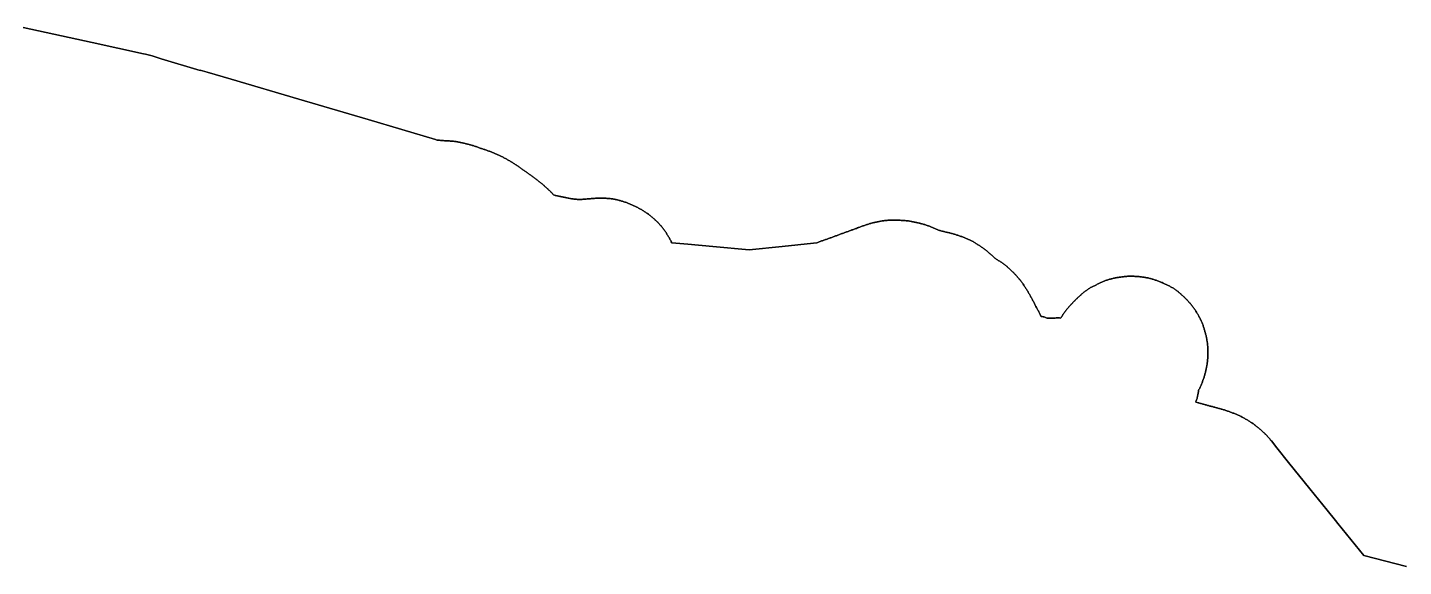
# Model space of a CAD drawing. Header units: inches. Extents: x 141448 to 685535, y 3466439 to 4099221.
# Drawn here: x 325542 to 357400, y 3900922 to 3913407 of the extents above; entities that cross this region are included whole.
import ezdxf

# ---------------------------------------------------------------- set-up
doc = ezdxf.new("R2010")
doc.units = ezdxf.units.IN
doc.header["$MEASUREMENT"] = 0
doc.layers.add('az_county', color=7, linetype='Continuous')

msp = doc.modelspace()

# ---------------------------------------------------------------- linework, layer by layer
at = {"layer": 'az_county'}
for points in [[(357468.8125, 3900922.5), (356483.90625, 3901177.5), (355882.84375, 3901920.5), (355826.21875, 3901986.5), (355630.125, 3902229.5), (355235.75, 3902718.5), (354740.375, 3903331.75), (354468.6875, 3903674.5), (354341.1875, 3903829.5), (354328.40625, 3903846.5), (354323.90625, 3903852.5), (354317, 3903862), (354306.6875, 3903876.75), (354292.6875, 3903891.5), (354280, 3903906), (354267.1875, 3903920.25), (354254.28125, 3903934.5), (354241.1875, 3903948.5), (354228.09375, 3903962.5), (354214.90625, 3903976.5), (354201.5, 3903990), (354187.90625, 3904003.5), (354174, 3904016.5), (354159.78125, 3904029.5), (354145.5, 3904042.5), (354131.09375, 3904055), (354116.78125, 3904068), (354102.40625, 3904080.5), (354087.90625, 3904093), (354073.40625, 3904105.5), (354058.90625, 3904118), (354044.28125, 3904130.5), (354029.59375, 3904143), (354014.90625, 3904155), (354000, 3904167.25), (353985, 3904179.25), (353969.90625, 3904191), (353954.6875, 3904202.5), (353939.28125, 3904214), (353923.9375, 3904225.5), (353908.3125, 3904236.5), (353892.625, 3904247.5), (353876.8125, 3904258.5), (353860.8125, 3904269), (353844.71875, 3904279.5), (353828.4375, 3904289.5), (353811.9375, 3904299.25), (353795.3125, 3904309), (353778.71875, 3904318.5), (353762.03125, 3904328), (353745.53125, 3904337.5), (353728.9375, 3904347.5), (353712.3125, 3904357), (353695.625, 3904366.5), (353678.9375, 3904375.5), (353661.9375, 3904384.5), (353644.71875, 3904393), (353627.4375, 3904401.5), (353610.03125, 3904409.25), (353592.53125, 3904417), (353575.03125, 3904425), (353557.53125, 3904433), (353540.03125, 3904440.75), (353522.53125, 3904448.5), (353504.8125, 3904456), (353487.125, 3904463), (353469.4375, 3904470.5), (353451.625, 3904477.5), (353433.8125, 3904484.75), (353415.9375, 3904491.75), (353398.03125, 3904498.5), (353380.125, 3904505.5), (353362.03125, 3904511.75), (353343.9375, 3904518), (353325.71875, 3904524), (353307.53125, 3904530), (353289.21875, 3904536), (353271.03125, 3904541.75), (353252.71875, 3904547.5), (353234.4375, 3904553.5), (353216.125, 3904559), (353197.71875, 3904564.5), (353179.3125, 3904569.5), (353160.8125, 3904574.75), (353142.3125, 3904579.75), (353123.71875, 3904584.5), (353105.21875, 3904589.5), (353086.71875, 3904594.5), (353068.21875, 3904599.5), (353049.71875, 3904604.5), (353031.21875, 3904609.5), (353012.71875, 3904614.5), (352994.21875, 3904619.75), (352975.8125, 3904624.75), (352957.3125, 3904630), (352938.84375, 3904635), (352920.34375, 3904640), (352901.96875, 3904645), (352883.46875, 3904650), (352864.96875, 3904655.25), (352846.46875, 3904660.25), (352827.96875, 3904665.25), (352809.46875, 3904670.25), (352790.96875, 3904675.25), (352772.46875, 3904680.25), (352753.96875, 3904685.5), (352735.46875, 3904690.5), (352716.96875, 3904695.5), (352698.46875, 3904700.5), (352679.96875, 3904705.5), (352674.75, 3904706.5), (352661.34375, 3904710.5), (352642.84375, 3904715.25), (352624.25, 3904720), (352605.75, 3904725), (352591.75, 3904728.5), (352596.0625, 3904744), (352601.46875, 3904762.5), (352608.25, 3904780.5), (352614.84375, 3904798.5), (352620.15625, 3904817), (352624.96875, 3904835.5), (352629.46875, 3904854), (352633.84375, 3904873), (352638.25, 3904891.5), (352642.25, 3904910.25), (352645.96875, 3904929), (352649.0625, 3904948), (352651.96875, 3904967), (352654.5625, 3904986), (352655.96875, 3905005), (352665.5625, 3905021.5), (352675.5625, 3905037.5), (352684.0625, 3905055), (352691.5625, 3905072.5), (352699.25, 3905090), (352706.75, 3905107.75), (352714.25, 3905125.5), (352721.5625, 3905143), (352728.75, 3905161), (352735.96875, 3905178.75), (352743.0625, 3905196.5), (352750.0625, 3905214.5), (352756.96875, 3905232.25), (352763.65625, 3905250.25), (352770.0625, 3905268.25), (352776.0625, 3905286.5), (352781.75, 3905304.75), (352787.0625, 3905323), (352792.25, 3905341.5), (352797.46875, 3905360), (352802.5625, 3905378.5), (352807.65625, 3905397), (352812.65625, 3905415.5), (352817.5625, 3905434), (352822.25, 3905452.75), (352826.75, 3905471.5), (352830.96875, 3905490), (352834.96875, 3905508.75), (352838.75, 3905527.5), (352842.25, 3905546.5), (352845.5625, 3905565.25), (352848.65625, 3905584.25), (352851.65625, 3905603), (352854.46875, 3905622), (352857.0625, 3905641), (352859.34375, 3905660), (352861.46875, 3905679.25), (352863.46875, 3905698.25), (352865.34375, 3905717.5), (352867.25, 3905736.5), (352869.0625, 3905755.5), (352870.75, 3905774.5), (352872.0625, 3905793.75), (352872.96875, 3905813), (352873.25, 3905832), (352873.46875, 3905851.5), (352873.46875, 3905870.5), (352873.25, 3905889.5), (352872.96875, 3905909), (352872.46875, 3905928), (352871.96875, 3905947), (352871.25, 3905966.25), (352870.46875, 3905985.5), (352869.25, 3906004.5), (352867.65625, 3906023.5), (352865.75, 3906042.75), (352863.5625, 3906062), (352861.25, 3906081), (352858.75, 3906100), (352856.0625, 3906119), (352853.25, 3906138), (352850.34375, 3906156.75), (352847.34375, 3906175.75), (352844.0625, 3906194.5), (352840.75, 3906213.5), (352836.96875, 3906232.25), (352832.96875, 3906251), (352828.75, 3906269.75), (352824.34375, 3906288.5), (352819.65625, 3906307), (352814.65625, 3906325.5), (352809.46875, 3906344), (352804.25, 3906362.5), (352798.84375, 3906380.75), (352793.46875, 3906399), (352788.0625, 3906417.5), (352782.5625, 3906436), (352776.96875, 3906454.25), (352771.15625, 3906472.5), (352765.25, 3906490.75), (352759.15625, 3906509), (352752.96875, 3906527), (352746.46875, 3906545), (352739.46875, 3906563), (352731.84375, 3906580.5), (352723.96875, 3906598), (352716.0625, 3906615.5), (352707.84375, 3906633), (352696.34375, 3906650), (352691.0625, 3906667.5), (352682.25, 3906684.5), (352673.34375, 3906701.5), (352664.0625, 3906718), (352654.65625, 3906734.75), (352645.0625, 3906751.5), (352635.25, 3906768), (352625.46875, 3906784.25), (352615.34375, 3906800.5), (352605.15625, 3906817), (352594.84375, 3906833), (352584.46875, 3906849), (352573.84375, 3906865), (352563.25, 3906881), (352552.46875, 3906897), (352541.46875, 3906912.75), (352530.15625, 3906928.25), (352518.78125, 3906943.5), (352507.1875, 3906959), (352495.375, 3906974), (352483.5, 3906989), (352471.28125, 3907004), (352459.09375, 3907018.5), (352446.59375, 3907033.25), (352434, 3907047.5), (352421.09375, 3907062), (352408.1875, 3907076), (352395.09375, 3907090), (352381.78125, 3907104), (352368.5, 3907117.5), (352354.78125, 3907131), (352341.09375, 3907144.5), (352327.09375, 3907157.5), (352313, 3907170.5), (352298.78125, 3907183.5), (352284.59375, 3907196.25), (352270.375, 3907209), (352256.1875, 3907222), (352242, 3907235), (352227.59375, 3907247.5), (352213.09375, 3907260), (352198.6875, 3907272.75), (352191.5, 3907278.75), (352182, 3907288.75), (352166.59375, 3907300), (352151, 3907311.25), (352135.375, 3907322.5), (352119.6875, 3907333.5), (352104, 3907344.5), (352088.09375, 3907355.25), (352072.09375, 3907366), (352056, 3907376.25), (352039.5, 3907386), (352022.59375, 3907395), (352005.59375, 3907404), (351988.5, 3907412.5), (351971.28125, 3907421.5), (351954.09375, 3907430), (351937, 3907438.5), (351919.78125, 3907447.25), (351902.59375, 3907455.5), (351885.28125, 3907464), (351868.09375, 3907472.5), (351850.6875, 3907480.5), (351833.28125, 3907488.75), (351815.875, 3907497), (351798.375, 3907504.5), (351780.6875, 3907512), (351762.78125, 3907519), (351744.78125, 3907525.5), (351726.78125, 3907532), (351708.59375, 3907538.5), (351690.5, 3907544.75), (351672.375, 3907551), (351654.1875, 3907557), (351636, 3907563), (351617.6875, 3907569), (351599.375, 3907575), (351581.09375, 3907580.75), (351562.78125, 3907586.5), (351544.375, 3907592), (351525.78125, 3907596.75), (351507.125, 3907601.25), (351488.3125, 3907605.25), (351469.53125, 3907609), (351450.625, 3907612.25), (351431.8125, 3907615.5), (351412.8125, 3907619), (351393.90625, 3907622), (351374.90625, 3907625), (351355.90625, 3907628), (351336.90625, 3907630.5), (351317.8125, 3907633), (351298.8125, 3907635), (351279.625, 3907636.5), (351260.53125, 3907638), (351241.3125, 3907639.5), (351222.21875, 3907640.75), (351203.03125, 3907642), (351183.8125, 3907643), (351164.625, 3907644), (351145.40625, 3907644.5), (351126.21875, 3907645.25), (351107.03125, 3907645.5), (351087.8125, 3907645.75), (351078.125, 3907645.5), (351068.625, 3907645.5), (351049.53125, 3907645.5), (351030.40625, 3907644.5), (351011.3125, 3907643.75), (350992.125, 3907642.5), (350973.03125, 3907641), (350953.8125, 3907639.5), (350934.71875, 3907637.5), (350915.625, 3907635.25), (350896.53125, 3907633), (350877.53125, 3907630.5), (350858.40625, 3907628), (350839.40625, 3907625.25), (350820.40625, 3907622.5), (350801.53125, 3907619.5), (350782.53125, 3907616.5), (350763.625, 3907613.25), (350744.71875, 3907609.75), (350725.8125, 3907606), (350707.03125, 3907602), (350688.21875, 3907598), (350669.53125, 3907593.75), (350650.90625, 3907589.25), (350632.3125, 3907584.5), (350613.8125, 3907579.5), (350595.3125, 3907574.5), (350576.90625, 3907569), (350558.53125, 3907563.5), (350540.125, 3907557.75), (350521.8125, 3907552), (350503.625, 3907546), (350485.40625, 3907539.5), (350467.3125, 3907533), (350449.3125, 3907526.5), (350431.40625, 3907519.75), (350413.8125, 3907512.25), (350396.625, 3907503.75), (350379.625, 3907494.75), (350362.8125, 3907485.5), (350346.03125, 3907476), (350328.90625, 3907467.25), (350311.71875, 3907458.75), (350294.40625, 3907450.5), (350277.03125, 3907442.5), (350259.625, 3907434), (350242.34375, 3907426), (350225.15625, 3907417.5), (350207.9375, 3907409), (350190.84375, 3907400.25), (350173.84375, 3907391.25), (350157.15625, 3907382), (350140.65625, 3907372), (350124.4375, 3907362), (350108.34375, 3907351.25), (350092.5625, 3907340.5), (350076.65625, 3907329.75), (350060.75, 3907319), (350044.84375, 3907308.25), (350029.15625, 3907297), (350013.9375, 3907285.5), (349999.15625, 3907273), (349984.5625, 3907260.75), (349969.9375, 3907248.5), (349955.4375, 3907235.75), (349940.9375, 3907223.25), (349926.5625, 3907210.5), (349912.15625, 3907197.75), (349897.84375, 3907185), (349883.65625, 3907172), (349869.65625, 3907159), (349855.65625, 3907145.75), (349841.84375, 3907132.5), (349828.15625, 3907119), (349814.5625, 3907105.5), (349800.84375, 3907092), (349787.34375, 3907078.5), (349773.84375, 3907064.75), (349760.34375, 3907051), (349747.0625, 3907037.25), (349733.75, 3907023.5), (349720.5625, 3907009.5), (349707.34375, 3906995.5), (349694.34375, 3906981.5), (349681.34375, 3906967.25), (349668.34375, 3906953), (349655.5625, 3906939), (349642.84375, 3906924.5), (349630.5625, 3906910), (349618.34375, 3906895), (349606.34375, 3906880), (349594.65625, 3906864.75), (349583.0625, 3906849.5), (349571.5625, 3906834), (349560.15625, 3906818.5), (349548.84375, 3906803), (349537.75, 3906787.5), (349526.75, 3906771.75), (349515.84375, 3906756), (349505.0625, 3906740), (349494.34375, 3906724), (349483.84375, 3906708), (349473.4375, 3906692), (349463.9375, 3906681.25), (349453.34375, 3906678), (349434.15625, 3906678.5), (349414.9375, 3906679), (349395.75, 3906679), (349376.5625, 3906679), (349357.34375, 3906678.5), (349338.15625, 3906678), (349319.0625, 3906677.75), (349299.84375, 3906677.5), (349280.65625, 3906677.25), (349261.4375, 3906677), (349242.25, 3906676.75), (349223.0625, 3906676.5), (349203.84375, 3906676), (349184.65625, 3906675.5), (349165.4375, 3906675), (349146.34375, 3906675), (349128.5625, 3906682), (349111.34375, 3906690.25), (349093.34375, 3906697.25), (349075.15625, 3906703.5), (349056.65625, 3906708.25), (349037.84375, 3906712), (349018.84375, 3906715), (349009.4375, 3906716.5), (349006.9375, 3906721.5), (348998.5625, 3906739), (348990.15625, 3906756), (348981.75, 3906773.5), (348973.25, 3906790.5), (348964.5625, 3906807.5), (348955.5625, 3906824.5), (348946.34375, 3906841.5), (348937.15625, 3906858.5), (348927.875, 3906875), (348918.59375, 3906892), (348909.375, 3906908.75), (348900.28125, 3906925.5), (348891.375, 3906942.5), (348882.46875, 3906959.5), (348873.6875, 3906976.75), (348864.875, 3906993.75), (348856.1875, 3907011), (348847.375, 3907028), (348838.6875, 3907045), (348829.96875, 3907062), (348821.1875, 3907079.25), (348812.28125, 3907096.25), (348803.375, 3907113.25), (348794.375, 3907130), (348785.1875, 3907147), (348775.875, 3907163.75), (348766.46875, 3907180.5), (348756.96875, 3907197), (348747.59375, 3907214), (348738.09375, 3907230.5), (348728.46875, 3907247), (348718.875, 3907263.75), (348709.1875, 3907280.5), (348699.375, 3907297), (348689.59375, 3907313.5), (348679.6875, 3907330), (348669.6875, 3907346.25), (348659.59375, 3907362.5), (348649.28125, 3907379), (348638.96875, 3907395), (348628.46875, 3907411), (348617.78125, 3907427), (348607.09375, 3907442.75), (348596.09375, 3907458.5), (348585.09375, 3907474.25), (348573.78125, 3907490), (348562.375, 3907505.5), (348550.875, 3907520.75), (348539.28125, 3907536), (348527.59375, 3907551.25), (348515.59375, 3907566.5), (348503.59375, 3907581.25), (348491.375, 3907596), (348479.09375, 3907611), (348466.6875, 3907625.5), (348454.09375, 3907640), (348441.375, 3907654.25), (348428.46875, 3907668.5), (348415.375, 3907682.5), (348402.1875, 3907696.25), (348388.6875, 3907710), (348375.1875, 3907723.5), (348361.59375, 3907737), (348347.6875, 3907750.5), (348333.875, 3907764), (348319.96875, 3907777), (348305.96875, 3907790.25), (348291.875, 3907803.5), (348277.875, 3907816.5), (348263.78125, 3907829.5), (348249.78125, 3907842.5), (348235.59375, 3907855.5), (348221.375, 3907868.5), (348206.875, 3907881), (348192.1875, 3907893.5), (348177.28125, 3907905.5), (348162.1875, 3907917.5), (348146.875, 3907929), (348131.375, 3907940.25), (348115.6875, 3907951.25), (348099.6875, 3907962), (348083.6875, 3907972.5), (348067.46875, 3907982.5), (348051.1875, 3907993), (348034.875, 3908003), (348018.6875, 3908013.5), (348002.59375, 3908023.75), (347986.59375, 3908034.5), (347970.59375, 3908045), (347954.875, 3908056), (347939.40625, 3908067.5), (347924.90625, 3908080), (347911.125, 3908093.25), (347896.8125, 3908106.25), (347882.3125, 3908119), (347867.90625, 3908131.5), (347853.40625, 3908144), (347839, 3908156.75), (347824.625, 3908169.5), (347817.71875, 3908175), (347810.125, 3908182), (347795.5, 3908194.5), (347780.8125, 3908207), (347766.125, 3908219.25), (347751.21875, 3908231.25), (347736.21875, 3908243.25), (347721, 3908255), (347705.625, 3908266.5), (347690.21875, 3908278), (347674.71875, 3908289), (347659.21875, 3908300.5), (347643.625, 3908311.5), (347627.90625, 3908322.75), (347612.125, 3908333.75), (347596.3125, 3908344.5), (347580.40625, 3908355.5), (347564.40625, 3908366), (347548.40625, 3908376.5), (347532.3125, 3908387), (347516.21875, 3908397.5), (347500, 3908407.75), (347483.71875, 3908417.75), (347467.3125, 3908427.75), (347450.8125, 3908437.5), (347434.125, 3908447), (347417.3125, 3908456.5), (347400.3125, 3908465.5), (347383.21875, 3908474.5), (347366.125, 3908483), (347348.71875, 3908491.25), (347331.3125, 3908499.25), (347313.8125, 3908507), (347296.21875, 3908514.5), (347278.5, 3908522), (347260.71875, 3908529), (347242.90625, 3908536), (347224.90625, 3908543), (347207, 3908549.5), (347188.90625, 3908556.25), (347170.90625, 3908562.75), (347152.71875, 3908569.25), (347134.625, 3908575.5), (347116.5, 3908582), (347098.3125, 3908588), (347080.125, 3908594.25), (347061.90625, 3908600.5), (347043.8125, 3908606.5), (347025.625, 3908612.75), (347007.21875, 3908618.5), (346988.8125, 3908624), (346970.3125, 3908629), (346951.71875, 3908634), (346933.21875, 3908638.5), (346914.625, 3908643.5), (346895.90625, 3908648), (346877.3125, 3908652.5), (346858.71875, 3908657), (346840, 3908661.5), (346821.21875, 3908665.75), (346802.625, 3908670), (346783.9375, 3908674.5), (346765.25, 3908678.5), (346746.53125, 3908683), (346727.84375, 3908687.5), (346709.25, 3908692.25), (346690.65625, 3908697), (346672.15625, 3908702), (346653.65625, 3908707.25), (346635.4375, 3908713), (346617.4375, 3908719.5), (346599.4375, 3908726.5), (346581.65625, 3908733.5), (346563.84375, 3908741), (346546.25, 3908748.5), (346528.65625, 3908756.25), (346511.03125, 3908764), (346493.4375, 3908771.5), (346475.84375, 3908779.25), (346458.25, 3908787), (346440.75, 3908795), (346423.15625, 3908802.5), (346405.4375, 3908810), (346387.65625, 3908817), (346369.65625, 3908823.75), (346351.4375, 3908829.75), (346333.25, 3908835.5), (346314.84375, 3908841.25), (346296.4375, 3908846.5), (346278.03125, 3908852), (346259.4375, 3908857), (346240.9375, 3908862), (346222.34375, 3908867), (346211.65625, 3908869.5), (346203.75, 3908871.75), (346185.15625, 3908876.5), (346166.4375, 3908881), (346147.75, 3908885.25), (346129.03125, 3908889.5), (346110.34375, 3908893.5), (346091.65625, 3908897.75), (346072.75, 3908902), (346053.9375, 3908906), (346035.15625, 3908909.5), (346016.25, 3908913.5), (345997.4375, 3908917), (345978.4375, 3908920.25), (345959.53125, 3908923.5), (345940.53125, 3908926.25), (345921.53125, 3908928.75), (345902.53125, 3908931), (345883.4375, 3908933), (345864.4375, 3908934.75), (345845.34375, 3908936.25), (345826.15625, 3908937.5), (345807.03125, 3908938.5), (345787.84375, 3908939.5), (345768.65625, 3908940.5), (345749.4375, 3908941), (345730.25, 3908941.5), (345711.15625, 3908942), (345691.84375, 3908942.5), (345672.65625, 3908942.75), (345653.4375, 3908943), (345634.25, 3908943.25), (345615.03125, 3908943.5), (345595.84375, 3908944), (345576.65625, 3908944), (345557.46875, 3908944), (345538.28125, 3908944), (345519.0625, 3908944), (345499.78125, 3908943.5), (345480.6875, 3908942.75), (345461.46875, 3908941.5), (345442.375, 3908940.25), (345423.28125, 3908938.5), (345404.1875, 3908936.5), (345385.1875, 3908934.25), (345366.1875, 3908931.5), (345347.1875, 3908928.75), (345328.1875, 3908925.5), (345309.1875, 3908922.5), (345290.28125, 3908919), (345271.375, 3908915.75), (345252.5625, 3908912.25), (345233.6875, 3908908.75), (345214.78125, 3908905.25), (345195.96875, 3908901.5), (345177.1875, 3908897.75), (345158.28125, 3908893.75), (345139.5625, 3908889.5), (345120.875, 3908885.25), (345102.28125, 3908880.5), (345083.78125, 3908875.5), (345065.375, 3908870.5), (345046.96875, 3908865), (345028.6875, 3908859.25), (345010.28125, 3908853.5), (344992.0625, 3908847.5), (344973.78125, 3908841.5), (344955.6875, 3908835.5), (344937.46875, 3908829), (344919.28125, 3908823), (344901.1875, 3908816.5), (344883.0625, 3908810.5), (344864.96875, 3908804), (344846.875, 3908797.5), (344828.875, 3908791), (344810.875, 3908784.25), (344792.875, 3908777.5), (344774.875, 3908771), (344756.96875, 3908764), (344739.1875, 3908752.75), (344720.875, 3908751.5), (344702.96875, 3908744), (344684.96875, 3908737.25), (344667.0625, 3908730.5), (344649.0625, 3908724), (344631.0625, 3908717.25), (344620.1875, 3908713), (344613.0625, 3908710.5), (344594.96875, 3908704), (344576.96875, 3908697.5), (344558.96875, 3908691), (344540.875, 3908684.5), (344522.875, 3908678), (344504.78125, 3908671.25), (344486.78125, 3908664.75), (344468.78125, 3908658.25), (344450.6875, 3908651.5), (344432.6875, 3908645), (344414.6875, 3908638.5), (344396.6875, 3908632), (344378.5625, 3908625.5), (344360.5625, 3908618.75), (344342.5625, 3908612), (344324.5625, 3908605.5), (344306.5625, 3908598.75), (344288.5625, 3908592), (344270.59375, 3908585.5), (344252.71875, 3908578.75), (344234.71875, 3908572), (344216.71875, 3908565.5), (344198.71875, 3908558.75), (344180.71875, 3908552), (344162.71875, 3908545.5), (344144.71875, 3908539), (344126.59375, 3908532.25), (344108.59375, 3908525.5), (344090.5, 3908519), (344072.5, 3908512.5), (344054.3125, 3908506.25), (344036.21875, 3908500), (344018, 3908494), (343999.8125, 3908487.75), (343981.71875, 3908481.5), (343963.5, 3908475.5), (343945.3125, 3908469), (343927.3125, 3908462.75), (343909.21875, 3908456), (343891.3125, 3908449.5), (343873.40625, 3908442.5), (343855.59375, 3908435.5), (343837.8125, 3908428), (343820, 3908421), (343737.3125, 3908412.5), (343013.34375, 3908335), (342253.125, 3908254.5), (341410.5625, 3908331.75), (340831.375, 3908385), (340456.375, 3908417.5), (340447.78125, 3908439), (340440.875, 3908457), (340432.875, 3908474.25), (340423.78125, 3908491.25), (340414.46875, 3908508), (340404.96875, 3908524.75), (340395.28125, 3908541.5), (340385.5625, 3908558), (340375.5625, 3908574.5), (340365.5625, 3908590.75), (340355.5625, 3908607), (340345.46875, 3908623.5), (340335.28125, 3908639.75), (340324.875, 3908656), (340314.375, 3908672), (340303.65625, 3908688), (340292.65625, 3908703.75), (340281.375, 3908719), (340269.96875, 3908734.5), (340258.375, 3908750), (340246.65625, 3908765.25), (340234.78125, 3908780.5), (340222.78125, 3908795.5), (340210.46875, 3908810), (340198.0625, 3908824.75), (340185.46875, 3908839.25), (340172.5625, 3908853.5), (340159.5625, 3908867.5), (340146.28125, 3908881.5), (340132.65625, 3908895), (340118.96875, 3908908.5), (340105.0625, 3908922), (340091.0625, 3908935), (340076.96875, 3908948.25), (340062.78125, 3908961), (340048.5625, 3908974), (340034.28125, 3908987), (340019.875, 3908999.5), (340005.46875, 3909012.5), (339990.875, 3909025), (339976.28125, 3909037.5), (339961.375, 3909049.5), (339946.375, 3909061.5), (339931.0625, 3909073), (339915.78125, 3909084.5), (339900.0625, 3909095.75), (339884.375, 3909106.5), (339868.375, 3909117.5), (339848.875, 3909128), (339836.15625, 3909138.5), (339819.875, 3909148.5), (339803.5625, 3909158.75), (339787.0625, 3909168.5), (339770.5625, 3909178.5), (339753.96875, 3909188), (339737.28125, 3909197.75), (339720.5625, 3909207), (339703.65625, 3909216.5), (339686.78125, 3909225.5), (339669.78125, 3909234.5), (339652.5625, 3909243), (339635.375, 3909251.75), (339618.15625, 3909260.25), (339600.875, 3909268.5), (339583.5625, 3909277), (339566.0625, 3909285), (339548.5625, 3909293), (339531.0625, 3909300.75), (339513.375, 3909308.5), (339495.78125, 3909316), (339477.96875, 3909323.5), (339460.15625, 3909330.5), (339442.28125, 3909337.5), (339424.375, 3909344.5), (339406.375, 3909351.25), (339388.28125, 3909357.75), (339370.15625, 3909364), (339351.96875, 3909370.25), (339333.78125, 3909376.5), (339315.375, 3909382.25), (339297.0625, 3909388), (339278.65625, 3909393.5), (339260.28125, 3909399), (339241.78125, 3909404), (339223.28125, 3909409), (339204.65625, 3909414), (339185.96875, 3909418.5), (339167.28125, 3909422.75), (339148.34375, 3909426.5), (339129.4375, 3909430.25), (339110.53125, 3909433.5), (339091.53125, 3909436.5), (339072.53125, 3909439.25), (339053.53125, 3909441.5), (339034.4375, 3909443.5), (339015.25, 3909445.5), (338996.125, 3909447), (338976.9375, 3909448.5), (338957.75, 3909449.5), (338938.53125, 3909450.75), (338919.34375, 3909452), (338900.25, 3909453), (338881.03125, 3909454.25), (338861.75, 3909455.5), (338842.53125, 3909456.5), (338823.34375, 3909457), (338804.125, 3909457.25), (338784.9375, 3909457), (338765.84375, 3909456), (338746.625, 3909455), (338727.53125, 3909454), (338708.34375, 3909452.75), (338689.25, 3909451.5), (338670.03125, 3909450), (338650.84375, 3909448.5), (338631.75, 3909447), (338612.53125, 3909445.5), (338593.34375, 3909444), (338574.25, 3909442.5), (338555.03125, 3909440.75), (338535.9375, 3909439.25), (338516.75, 3909437.5), (338497.625, 3909436), (338478.4375, 3909434.5), (338459.34375, 3909433), (338440.125, 3909431.5), (338421.03125, 3909429.5), (338401.84375, 3909428), (338382.75, 3909426), (338363.625, 3909424.5), (338344.4375, 3909423.5), (338325.25, 3909422.75), (338306.03125, 3909423.5), (338286.84375, 3909424.75), (338267.75, 3909426), (338253.03125, 3909427.5), (338229.34375, 3909429), (338210.34375, 3909431.5), (338191.34375, 3909433.75), (338172.25, 3909436.25), (338153.25, 3909439), (338134.25, 3909442), (338115.25, 3909445), (338096.34375, 3909448), (338077.34375, 3909451.5), (338058.4375, 3909454.75), (338039.625, 3909458.5), (338020.75, 3909462), (338001.9375, 3909466), (337983.125, 3909470), (337964.34375, 3909474), (337945.53125, 3909478), (337926.75, 3909482), (337908.03125, 3909486), (337889.25, 3909490), (337870.4375, 3909494), (337851.75, 3909498), (337832.9375, 3909502), (337814.25, 3909506.5), (337795.4375, 3909510.5), (337776.75, 3909515), (337758.03125, 3909519.5), (337739.625, 3909525), (337722.53125, 3909533.75), (337708.03125, 3909546.25), (337695.25, 3909560.5), (337682.25, 3909574.5), (337668.53125, 3909588.25), (337654.84375, 3909601.5), (337641.125, 3909615), (337627.34375, 3909628.5), (337613.34375, 3909641.75), (337599.4375, 3909655), (337585.34375, 3909668), (337571.25, 3909681), (337557.125, 3909694), (337542.9375, 3909707), (337528.75, 3909720), (337514.4375, 3909732.75), (337500.03125, 3909745.5), (337485.625, 3909758.25), (337471.125, 3909771), (337456.53125, 3909783.25), (337441.75, 3909795.5), (337426.9375, 3909807.75), (337412.03125, 3909820), (337397.03125, 3909832), (337382.03125, 3909843.75), (337366.84375, 3909855.5), (337351.75, 3909867.5), (337336.53125, 3909879.25), (337321.34375, 3909891), (337306.03125, 3909902.5), (337290.75, 3909914.25), (337275.4375, 3909926), (337260.125, 3909937.5), (337244.84375, 3909949), (337229.34375, 3909960.5), (337213.9375, 3909972), (337198.4375, 3909983.25), (337182.84375, 3909994.5), (337167.34375, 3910005.75), (337151.75, 3910017), (337136.03125, 3910028), (337120.25, 3910039), (337104.4375, 3910050), (337088.53125, 3910060.75), (337072.4375, 3910071.25), (337056.34375, 3910081.75), (337040.125, 3910092), (337024.03125, 3910102.5), (337007.84375, 3910113), (336991.90625, 3910123.75), (336976.21875, 3910134.5), (336960.71875, 3910146), (336945.3125, 3910157.5), (336930.21875, 3910169.5), (336915, 3910181), (336899.59375, 3910192.5), (336884, 3910203.75), (336868, 3910214.5), (336852, 3910225), (336835.90625, 3910235.5), (336819.8125, 3910246), (336803.59375, 3910256.5), (336787.3125, 3910266.75), (336771, 3910277), (336754.71875, 3910287), (336738.3125, 3910297), (336721.8125, 3910307), (336705.3125, 3910316.75), (336688.71875, 3910326.5), (336672, 3910336), (336655.3125, 3910345.25), (336638.5, 3910354.75), (336625.21875, 3910364), (336604.90625, 3910373.25), (336588, 3910382.5), (336571, 3910391.5), (336554, 3910400.5), (336536.90625, 3910409), (336519.8125, 3910418), (336502.5, 3910426.5), (336485.3125, 3910435), (336468, 3910443), (336450.71875, 3910451.25), (336433.21875, 3910459.25), (336415.71875, 3910467), (336398.09375, 3910474.75), (336380.40625, 3910482.5), (336362.71875, 3910490), (336344.90625, 3910497.25), (336327.21875, 3910504.5), (336309.3125, 3910511.5), (336291.40625, 3910518.75), (336273.5, 3910525.75), (336255.71875, 3910532.75), (336237.71875, 3910539.5), (336219.8125, 3910546.5), (336201.8125, 3910553.25), (336183.71875, 3910559.75), (336165.59375, 3910566), (336147.40625, 3910572.5), (336129.21875, 3910578.5), (336111, 3910584.5), (336092.8125, 3910590.75), (336074.59375, 3910597), (336056.40625, 3910605), (336038.09375, 3910605.5), (336020, 3910615.5), (336001.90625, 3910622), (335983.8125, 3910628.5), (335965.71875, 3910634.75), (335947.59375, 3910641), (335929.40625, 3910647.5), (335911.21875, 3910653.5), (335893, 3910659.5), (335874.71875, 3910665.25), (335856.3125, 3910670.75), (335837.8125, 3910676.25), (335819.40625, 3910681.5), (335801, 3910686.75), (335782.40625, 3910692), (335763.90625, 3910697), (335745.3125, 3910702), (335726.8125, 3910707), (335708.21875, 3910711.75), (335689.5, 3910716.5), (335670.90625, 3910721.25), (335652.21875, 3910725.75), (335633.5, 3910730.25), (335614.8125, 3910734.5), (335596.09375, 3910738.75), (335577.3125, 3910742.75), (335558.5, 3910746.75), (335539.71875, 3910750.5), (335520.8125, 3910754), (335501.8125, 3910757.25), (335482.8125, 3910760.75), (335463.90625, 3910763.75), (335444.90625, 3910766.25), (335425.8125, 3910768.75), (335406.8125, 3910771.25), (335387.71875, 3910773.25), (335368.59375, 3910774.75), (335349.5, 3910776.25), (335330.3125, 3910777.75), (335311.09375, 3910778.75), (335291.90625, 3910779.75), (335272.71875, 3910780.75), (335253.5, 3910782), (335234.3125, 3910783.25), (335215.21875, 3910784.5), (335196, 3910785.75), (335176.8125, 3910787.25), (335157.71875, 3910788.75), (335138.40625, 3910790.25), (335119.21875, 3910791.5), (335100, 3910793), (335080.90625, 3910794.75), (335061.8125, 3910796.25), (335042.71875, 3910798.25), (335036, 3910799), (335023.71875, 3910800.5), (335005.3125, 3910805.25), (334987.59375, 3910813.25), (333427.1875, 3911273.25), (331823.34375, 3911746.25), (330253.71875, 3912209.25), (329702.71875, 3912371.75), (329537.625, 3912420.25), (329537.625, 3912413.75), (328638.375, 3912684), (328425.375, 3912748.25), (328271.09375, 3912789.25), (328227.46875, 3912798.75), (327036.0625, 3913058.75), (325439.125, 3913407.25)], [(325439.125, 3913407.25), (327036.0625, 3913058.75), (328227.46875, 3912798.75), (328271.09375, 3912789.25), (328425.375, 3912748.25), (328638.375, 3912684), (329537.625, 3912413.75), (329537.625, 3912420.25), (329702.71875, 3912371.75), (330253.71875, 3912209.25), (331823.34375, 3911746.25), (333427.1875, 3911273.25), (334987.59375, 3910813.25), (335005.3125, 3910805.25), (335023.71875, 3910800.5), (335036, 3910799), (335042.71875, 3910798.25), (335061.8125, 3910796.25), (335080.90625, 3910794.75), (335100, 3910793), (335119.21875, 3910791.5), (335138.40625, 3910790.25), (335157.71875, 3910788.75), (335176.8125, 3910787.25), (335196, 3910785.75), (335215.21875, 3910784.5), (335234.3125, 3910783.25), (335253.5, 3910782), (335272.71875, 3910780.75), (335291.90625, 3910779.75), (335311.09375, 3910778.75), (335330.3125, 3910777.75), (335349.5, 3910776.25), (335368.59375, 3910774.75), (335387.71875, 3910773.25), (335406.8125, 3910771.25), (335425.8125, 3910768.75), (335444.90625, 3910766.25), (335463.90625, 3910763.75), (335482.8125, 3910760.75), (335501.8125, 3910757.25), (335520.8125, 3910754), (335539.71875, 3910750.5), (335558.5, 3910746.75), (335577.3125, 3910742.75), (335596.09375, 3910738.75), (335614.8125, 3910734.5), (335633.5, 3910730.25), (335652.21875, 3910725.75), (335670.90625, 3910721.25), (335689.5, 3910716.5), (335708.21875, 3910711.75), (335726.8125, 3910707), (335745.3125, 3910702), (335763.90625, 3910697), (335782.40625, 3910692), (335801, 3910686.75), (335819.40625, 3910681.5), (335837.8125, 3910676.25), (335856.3125, 3910670.75), (335874.71875, 3910665.25), (335893, 3910659.5), (335911.21875, 3910653.5), (335929.40625, 3910647.5), (335947.59375, 3910641), (335965.71875, 3910634.75), (335983.8125, 3910628.5), (336001.90625, 3910622), (336020, 3910615.5), (336038.09375, 3910605.5), (336056.40625, 3910605), (336074.59375, 3910597), (336092.8125, 3910590.75), (336111, 3910584.5), (336129.21875, 3910578.5), (336147.40625, 3910572.5), (336165.59375, 3910566), (336183.71875, 3910559.75), (336201.8125, 3910553.25), (336219.8125, 3910546.5), (336237.71875, 3910539.5), (336255.71875, 3910532.75), (336273.5, 3910525.75), (336291.40625, 3910518.75), (336309.3125, 3910511.5), (336327.21875, 3910504.5), (336344.90625, 3910497.25), (336362.71875, 3910490), (336380.40625, 3910482.5), (336398.09375, 3910474.75), (336415.71875, 3910467), (336433.21875, 3910459.25), (336450.71875, 3910451.25), (336468, 3910443), (336485.3125, 3910435), (336502.5, 3910426.5), (336519.8125, 3910418), (336536.90625, 3910409), (336554, 3910400.5), (336571, 3910391.5), (336588, 3910382.5), (336604.90625, 3910373.25), (336625.21875, 3910364), (336638.5, 3910354.75), (336655.3125, 3910345.25), (336672, 3910336), (336688.71875, 3910326.5), (336705.3125, 3910316.75), (336721.8125, 3910307), (336738.3125, 3910297), (336754.71875, 3910287), (336771, 3910277), (336787.3125, 3910266.75), (336803.59375, 3910256.5), (336819.8125, 3910246), (336835.90625, 3910235.5), (336852, 3910225), (336868, 3910214.5), (336884, 3910203.75), (336899.59375, 3910192.5), (336915, 3910181), (336930.21875, 3910169.5), (336945.3125, 3910157.5), (336960.71875, 3910146), (336976.21875, 3910134.5), (336991.90625, 3910123.75), (337007.84375, 3910113), (337024.03125, 3910102.5), (337040.125, 3910092), (337056.34375, 3910081.75), (337072.4375, 3910071.25), (337088.53125, 3910060.75), (337104.4375, 3910050), (337120.25, 3910039), (337136.03125, 3910028), (337151.75, 3910017), (337167.34375, 3910005.75), (337182.84375, 3909994.5), (337198.4375, 3909983.25), (337213.9375, 3909972), (337229.34375, 3909960.5), (337244.84375, 3909949), (337260.125, 3909937.5), (337275.4375, 3909926), (337290.75, 3909914.25), (337306.03125, 3909902.5), (337321.34375, 3909891), (337336.53125, 3909879.25), (337351.75, 3909867.5), (337366.84375, 3909855.5), (337382.03125, 3909843.75), (337397.03125, 3909832), (337412.03125, 3909820), (337426.9375, 3909807.75), (337441.75, 3909795.5), (337456.53125, 3909783.25), (337471.125, 3909771), (337485.625, 3909758.25), (337500.03125, 3909745.5), (337514.4375, 3909732.75), (337528.75, 3909720), (337542.9375, 3909707), (337557.125, 3909694), (337571.25, 3909681), (337585.34375, 3909668), (337599.4375, 3909655), (337613.34375, 3909641.75), (337627.34375, 3909628.5), (337641.125, 3909615), (337654.84375, 3909601.5), (337668.53125, 3909588.25), (337682.25, 3909574.5), (337695.25, 3909560.5), (337708.03125, 3909546.25), (337722.53125, 3909533.75), (337739.625, 3909525), (337758.03125, 3909519.5), (337776.75, 3909515), (337795.4375, 3909510.5), (337814.25, 3909506.5), (337832.9375, 3909502), (337851.75, 3909498), (337870.4375, 3909494), (337889.25, 3909490), (337908.03125, 3909486), (337926.75, 3909482), (337945.53125, 3909478), (337964.34375, 3909474), (337983.125, 3909470), (338001.9375, 3909466), (338020.75, 3909462), (338039.625, 3909458.5), (338058.4375, 3909454.75), (338077.34375, 3909451.5), (338096.34375, 3909448), (338115.25, 3909445), (338134.25, 3909442), (338153.25, 3909439), (338172.25, 3909436.25), (338191.34375, 3909433.75), (338210.34375, 3909431.5), (338229.34375, 3909429), (338253.03125, 3909427.5), (338267.75, 3909426), (338286.84375, 3909424.75), (338306.03125, 3909423.5), (338325.25, 3909422.75), (338344.4375, 3909423.5), (338363.625, 3909424.5), (338382.75, 3909426), (338401.84375, 3909428), (338421.03125, 3909429.5), (338440.125, 3909431.5), (338459.34375, 3909433), (338478.4375, 3909434.5), (338497.625, 3909436), (338516.75, 3909437.5), (338535.9375, 3909439.25), (338555.03125, 3909440.75), (338574.25, 3909442.5), (338593.34375, 3909444), (338612.53125, 3909445.5), (338631.75, 3909447), (338650.84375, 3909448.5), (338670.03125, 3909450), (338689.25, 3909451.5), (338708.34375, 3909452.75), (338727.53125, 3909454), (338746.625, 3909455), (338765.84375, 3909456), (338784.9375, 3909457), (338804.125, 3909457.25), (338823.34375, 3909457), (338842.53125, 3909456.5), (338861.75, 3909455.5), (338881.03125, 3909454.25), (338900.25, 3909453), (338919.34375, 3909452), (338938.53125, 3909450.75), (338957.75, 3909449.5), (338976.9375, 3909448.5), (338996.125, 3909447), (339015.25, 3909445.5), (339034.4375, 3909443.5), (339053.53125, 3909441.5), (339072.53125, 3909439.25), (339091.53125, 3909436.5), (339110.53125, 3909433.5), (339129.4375, 3909430.25), (339148.34375, 3909426.5), (339167.28125, 3909422.75), (339185.96875, 3909418.5), (339204.65625, 3909414), (339223.28125, 3909409), (339241.78125, 3909404), (339260.28125, 3909399), (339278.65625, 3909393.5), (339297.0625, 3909388), (339315.375, 3909382.25), (339333.78125, 3909376.5), (339351.96875, 3909370.25), (339370.15625, 3909364), (339388.28125, 3909357.75), (339406.375, 3909351.25), (339424.375, 3909344.5), (339442.28125, 3909337.5), (339460.15625, 3909330.5), (339477.96875, 3909323.5), (339495.78125, 3909316), (339513.375, 3909308.5), (339531.0625, 3909300.75), (339548.5625, 3909293), (339566.0625, 3909285), (339583.5625, 3909277), (339600.875, 3909268.5), (339618.15625, 3909260.25), (339635.375, 3909251.75), (339652.5625, 3909243), (339669.78125, 3909234.5), (339686.78125, 3909225.5), (339703.65625, 3909216.5), (339720.5625, 3909207), (339737.28125, 3909197.75), (339753.96875, 3909188), (339770.5625, 3909178.5), (339787.0625, 3909168.5), (339803.5625, 3909158.75), (339819.875, 3909148.5), (339836.15625, 3909138.5), (339848.875, 3909128), (339868.375, 3909117.5), (339884.375, 3909106.5), (339900.0625, 3909095.75), (339915.78125, 3909084.5), (339931.0625, 3909073), (339946.375, 3909061.5), (339961.375, 3909049.5), (339976.28125, 3909037.5), (339990.875, 3909025), (340005.46875, 3909012.5), (340019.875, 3908999.5), (340034.28125, 3908987), (340048.5625, 3908974), (340062.78125, 3908961), (340076.96875, 3908948.25), (340091.0625, 3908935), (340105.0625, 3908922), (340118.96875, 3908908.5), (340132.65625, 3908895), (340146.28125, 3908881.5), (340159.5625, 3908867.5), (340172.5625, 3908853.5), (340185.46875, 3908839.25), (340198.0625, 3908824.75), (340210.46875, 3908810), (340222.78125, 3908795.5), (340234.78125, 3908780.5), (340246.65625, 3908765.25), (340258.375, 3908750), (340269.96875, 3908734.5), (340281.375, 3908719), (340292.65625, 3908703.75), (340303.65625, 3908688), (340314.375, 3908672), (340324.875, 3908656), (340335.28125, 3908639.75), (340345.46875, 3908623.5), (340355.5625, 3908607), (340365.5625, 3908590.75), (340375.5625, 3908574.5), (340385.5625, 3908558), (340395.28125, 3908541.5), (340404.96875, 3908524.75), (340414.46875, 3908508), (340423.78125, 3908491.25), (340432.875, 3908474.25), (340440.875, 3908457), (340447.78125, 3908439), (340456.375, 3908417.5), (340831.375, 3908385), (341410.5625, 3908331.75), (342253.125, 3908254.5), (343013.34375, 3908335), (343737.3125, 3908412.5), (343820, 3908421), (343837.8125, 3908428), (343855.59375, 3908435.5), (343873.40625, 3908442.5), (343891.3125, 3908449.5), (343909.21875, 3908456), (343927.3125, 3908462.75), (343945.3125, 3908469), (343963.5, 3908475.5), (343981.71875, 3908481.5), (343999.8125, 3908487.75), (344018, 3908494), (344036.21875, 3908500), (344054.3125, 3908506.25), (344072.5, 3908512.5), (344090.5, 3908519), (344108.59375, 3908525.5), (344126.59375, 3908532.25), (344144.71875, 3908539), (344162.71875, 3908545.5), (344180.71875, 3908552), (344198.71875, 3908558.75), (344216.71875, 3908565.5), (344234.71875, 3908572), (344252.71875, 3908578.75), (344270.59375, 3908585.5), (344288.5625, 3908592), (344306.5625, 3908598.75), (344324.5625, 3908605.5), (344342.5625, 3908612), (344360.5625, 3908618.75), (344378.5625, 3908625.5), (344396.6875, 3908632), (344414.6875, 3908638.5), (344432.6875, 3908645), (344450.6875, 3908651.5), (344468.78125, 3908658.25), (344486.78125, 3908664.75), (344504.78125, 3908671.25), (344522.875, 3908678), (344540.875, 3908684.5), (344558.96875, 3908691), (344576.96875, 3908697.5), (344594.96875, 3908704), (344613.0625, 3908710.5), (344620.1875, 3908713), (344631.0625, 3908717.25), (344649.0625, 3908724), (344667.0625, 3908730.5), (344684.96875, 3908737.25), (344702.96875, 3908744), (344720.875, 3908751.5), (344739.1875, 3908752.75), (344756.96875, 3908764), (344774.875, 3908771), (344792.875, 3908777.5), (344810.875, 3908784.25), (344828.875, 3908791), (344846.875, 3908797.5), (344864.96875, 3908804), (344883.0625, 3908810.5), (344901.1875, 3908816.5), (344919.28125, 3908823), (344937.46875, 3908829), (344955.6875, 3908835.5), (344973.78125, 3908841.5), (344992.0625, 3908847.5), (345010.28125, 3908853.5), (345028.6875, 3908859.25), (345046.96875, 3908865), (345065.375, 3908870.5), (345083.78125, 3908875.5), (345102.28125, 3908880.5), (345120.875, 3908885.25), (345139.5625, 3908889.5), (345158.28125, 3908893.75), (345177.1875, 3908897.75), (345195.96875, 3908901.5), (345214.78125, 3908905.25), (345233.6875, 3908908.75), (345252.5625, 3908912.25), (345271.375, 3908915.75), (345290.28125, 3908919), (345309.1875, 3908922.5), (345328.1875, 3908925.5), (345347.1875, 3908928.75), (345366.1875, 3908931.5), (345385.1875, 3908934.25), (345404.1875, 3908936.5), (345423.28125, 3908938.5), (345442.375, 3908940.25), (345461.46875, 3908941.5), (345480.6875, 3908942.75), (345499.78125, 3908943.5), (345519.0625, 3908944), (345538.28125, 3908944), (345557.46875, 3908944), (345576.65625, 3908944), (345595.84375, 3908944), (345615.03125, 3908943.5), (345634.25, 3908943.25), (345653.4375, 3908943), (345672.65625, 3908942.75), (345691.84375, 3908942.5), (345711.15625, 3908942), (345730.25, 3908941.5), (345749.4375, 3908941), (345768.65625, 3908940.5), (345787.84375, 3908939.5), (345807.03125, 3908938.5), (345826.15625, 3908937.5), (345845.34375, 3908936.25), (345864.4375, 3908934.75), (345883.4375, 3908933), (345902.53125, 3908931), (345921.53125, 3908928.75), (345940.53125, 3908926.25), (345959.53125, 3908923.5), (345978.4375, 3908920.25), (345997.4375, 3908917), (346016.25, 3908913.5), (346035.15625, 3908909.5), (346053.9375, 3908906), (346072.75, 3908902), (346091.65625, 3908897.75), (346110.34375, 3908893.5), (346129.03125, 3908889.5), (346147.75, 3908885.25), (346166.4375, 3908881), (346185.15625, 3908876.5), (346203.75, 3908871.75), (346211.65625, 3908869.5), (346222.34375, 3908867), (346240.9375, 3908862), (346259.4375, 3908857), (346278.03125, 3908852), (346296.4375, 3908846.5), (346314.84375, 3908841.25), (346333.25, 3908835.5), (346351.4375, 3908829.75), (346369.65625, 3908823.75), (346387.65625, 3908817), (346405.4375, 3908810), (346423.15625, 3908802.5), (346440.75, 3908795), (346458.25, 3908787), (346475.84375, 3908779.25), (346493.4375, 3908771.5), (346511.03125, 3908764), (346528.65625, 3908756.25), (346546.25, 3908748.5), (346563.84375, 3908741), (346581.65625, 3908733.5), (346599.4375, 3908726.5), (346617.4375, 3908719.5), (346635.4375, 3908713), (346653.65625, 3908707.25), (346672.15625, 3908702), (346690.65625, 3908697), (346709.25, 3908692.25), (346727.84375, 3908687.5), (346746.53125, 3908683), (346765.25, 3908678.5), (346783.9375, 3908674.5), (346802.625, 3908670), (346821.21875, 3908665.75), (346840, 3908661.5), (346858.71875, 3908657), (346877.3125, 3908652.5), (346895.90625, 3908648), (346914.625, 3908643.5), (346933.21875, 3908638.5), (346951.71875, 3908634), (346970.3125, 3908629), (346988.8125, 3908624), (347007.21875, 3908618.5), (347025.625, 3908612.75), (347043.8125, 3908606.5), (347061.90625, 3908600.5), (347080.125, 3908594.25), (347098.3125, 3908588), (347116.5, 3908582), (347134.625, 3908575.5), (347152.71875, 3908569.25), (347170.90625, 3908562.75), (347188.90625, 3908556.25), (347207, 3908549.5), (347224.90625, 3908543), (347242.90625, 3908536), (347260.71875, 3908529), (347278.5, 3908522), (347296.21875, 3908514.5), (347313.8125, 3908507), (347331.3125, 3908499.25), (347348.71875, 3908491.25), (347366.125, 3908483), (347383.21875, 3908474.5), (347400.3125, 3908465.5), (347417.3125, 3908456.5), (347434.125, 3908447), (347450.8125, 3908437.5), (347467.3125, 3908427.75), (347483.71875, 3908417.75), (347500, 3908407.75), (347516.21875, 3908397.5), (347532.3125, 3908387), (347548.40625, 3908376.5), (347564.40625, 3908366), (347580.40625, 3908355.5), (347596.3125, 3908344.5), (347612.125, 3908333.75), (347627.90625, 3908322.75), (347643.625, 3908311.5), (347659.21875, 3908300.5), (347674.71875, 3908289), (347690.21875, 3908278), (347705.625, 3908266.5), (347721, 3908255), (347736.21875, 3908243.25), (347751.21875, 3908231.25), (347766.125, 3908219.25), (347780.8125, 3908207), (347795.5, 3908194.5), (347810.125, 3908182), (347817.71875, 3908175), (347824.625, 3908169.5), (347839, 3908156.75), (347853.40625, 3908144), (347867.90625, 3908131.5), (347882.3125, 3908119), (347896.8125, 3908106.25), (347911.125, 3908093.25), (347924.90625, 3908080), (347939.40625, 3908067.5), (347954.875, 3908056), (347970.59375, 3908045), (347986.59375, 3908034.5), (348002.59375, 3908023.75), (348018.6875, 3908013.5), (348034.875, 3908003), (348051.1875, 3907993), (348067.46875, 3907982.5), (348083.6875, 3907972.5), (348099.6875, 3907962), (348115.6875, 3907951.25), (348131.375, 3907940.25), (348146.875, 3907929), (348162.1875, 3907917.5), (348177.28125, 3907905.5), (348192.1875, 3907893.5), (348206.875, 3907881), (348221.375, 3907868.5), (348235.59375, 3907855.5), (348249.78125, 3907842.5), (348263.78125, 3907829.5), (348277.875, 3907816.5), (348291.875, 3907803.5), (348305.96875, 3907790.25), (348319.96875, 3907777), (348333.875, 3907764), (348347.6875, 3907750.5), (348361.59375, 3907737), (348375.1875, 3907723.5), (348388.6875, 3907710), (348402.1875, 3907696.25), (348415.375, 3907682.5), (348428.46875, 3907668.5), (348441.375, 3907654.25), (348454.09375, 3907640), (348466.6875, 3907625.5), (348479.09375, 3907611), (348491.375, 3907596), (348503.59375, 3907581.25), (348515.59375, 3907566.5), (348527.59375, 3907551.25), (348539.28125, 3907536), (348550.875, 3907520.75), (348562.375, 3907505.5), (348573.78125, 3907490), (348585.09375, 3907474.25), (348596.09375, 3907458.5), (348607.09375, 3907442.75), (348617.78125, 3907427), (348628.46875, 3907411), (348638.96875, 3907395), (348649.28125, 3907379), (348659.59375, 3907362.5), (348669.6875, 3907346.25), (348679.6875, 3907330), (348689.59375, 3907313.5), (348699.375, 3907297), (348709.1875, 3907280.5), (348718.875, 3907263.75), (348728.46875, 3907247), (348738.09375, 3907230.5), (348747.59375, 3907214), (348756.96875, 3907197), (348766.46875, 3907180.5), (348775.875, 3907163.75), (348785.1875, 3907147), (348794.375, 3907130), (348803.375, 3907113.25), (348812.28125, 3907096.25), (348821.1875, 3907079.25), (348829.96875, 3907062), (348838.6875, 3907045), (348847.375, 3907028), (348856.1875, 3907011), (348864.875, 3906993.75), (348873.6875, 3906976.75), (348882.46875, 3906959.5), (348891.375, 3906942.5), (348900.28125, 3906925.5), (348909.375, 3906908.75), (348918.59375, 3906892), (348927.875, 3906875), (348937.15625, 3906858.5), (348946.34375, 3906841.5), (348955.5625, 3906824.5), (348964.5625, 3906807.5), (348973.25, 3906790.5), (348981.75, 3906773.5), (348990.15625, 3906756), (348998.5625, 3906739), (349006.9375, 3906721.5), (349009.4375, 3906716.5), (349018.84375, 3906715), (349037.84375, 3906712), (349056.65625, 3906708.25), (349075.15625, 3906703.5), (349093.34375, 3906697.25), (349111.34375, 3906690.25), (349128.5625, 3906682), (349146.34375, 3906675), (349165.4375, 3906675), (349184.65625, 3906675.5), (349203.84375, 3906676), (349223.0625, 3906676.5), (349242.25, 3906676.75), (349261.4375, 3906677), (349280.65625, 3906677.25), (349299.84375, 3906677.5), (349319.0625, 3906677.75), (349338.15625, 3906678), (349357.34375, 3906678.5), (349376.5625, 3906679), (349395.75, 3906679), (349414.9375, 3906679), (349434.15625, 3906678.5), (349453.34375, 3906678), (349463.9375, 3906681.25), (349473.4375, 3906692), (349483.84375, 3906708), (349494.34375, 3906724), (349505.0625, 3906740), (349515.84375, 3906756), (349526.75, 3906771.75), (349537.75, 3906787.5), (349548.84375, 3906803), (349560.15625, 3906818.5), (349571.5625, 3906834), (349583.0625, 3906849.5), (349594.65625, 3906864.75), (349606.34375, 3906880), (349618.34375, 3906895), (349630.5625, 3906910), (349642.84375, 3906924.5), (349655.5625, 3906939), (349668.34375, 3906953), (349681.34375, 3906967.25), (349694.34375, 3906981.5), (349707.34375, 3906995.5), (349720.5625, 3907009.5), (349733.75, 3907023.5), (349747.0625, 3907037.25), (349760.34375, 3907051), (349773.84375, 3907064.75), (349787.34375, 3907078.5), (349800.84375, 3907092), (349814.5625, 3907105.5), (349828.15625, 3907119), (349841.84375, 3907132.5), (349855.65625, 3907145.75), (349869.65625, 3907159), (349883.65625, 3907172), (349897.84375, 3907185), (349912.15625, 3907197.75), (349926.5625, 3907210.5), (349940.9375, 3907223.25), (349955.4375, 3907235.75), (349969.9375, 3907248.5), (349984.5625, 3907260.75), (349999.15625, 3907273), (350013.9375, 3907285.5), (350029.15625, 3907297), (350044.84375, 3907308.25), (350060.75, 3907319), (350076.65625, 3907329.75), (350092.5625, 3907340.5), (350108.34375, 3907351.25), (350124.4375, 3907362), (350140.65625, 3907372), (350157.15625, 3907382), (350173.84375, 3907391.25), (350190.84375, 3907400.25), (350207.9375, 3907409), (350225.15625, 3907417.5), (350242.34375, 3907426), (350259.625, 3907434), (350277.03125, 3907442.5), (350294.40625, 3907450.5), (350311.71875, 3907458.75), (350328.90625, 3907467.25), (350346.03125, 3907476), (350362.8125, 3907485.5), (350379.625, 3907494.75), (350396.625, 3907503.75), (350413.8125, 3907512.25), (350431.40625, 3907519.75), (350449.3125, 3907526.5), (350467.3125, 3907533), (350485.40625, 3907539.5), (350503.625, 3907546), (350521.8125, 3907552), (350540.125, 3907557.75), (350558.53125, 3907563.5), (350576.90625, 3907569), (350595.3125, 3907574.5), (350613.8125, 3907579.5), (350632.3125, 3907584.5), (350650.90625, 3907589.25), (350669.53125, 3907593.75), (350688.21875, 3907598), (350707.03125, 3907602), (350725.8125, 3907606), (350744.71875, 3907609.75), (350763.625, 3907613.25), (350782.53125, 3907616.5), (350801.53125, 3907619.5), (350820.40625, 3907622.5), (350839.40625, 3907625.25), (350858.40625, 3907628), (350877.53125, 3907630.5), (350896.53125, 3907633), (350915.625, 3907635.25), (350934.71875, 3907637.5), (350953.8125, 3907639.5), (350973.03125, 3907641), (350992.125, 3907642.5), (351011.3125, 3907643.75), (351030.40625, 3907644.5), (351049.53125, 3907645.5), (351068.625, 3907645.5), (351078.125, 3907645.5), (351087.8125, 3907645.75), (351107.03125, 3907645.5), (351126.21875, 3907645.25), (351145.40625, 3907644.5), (351164.625, 3907644), (351183.8125, 3907643), (351203.03125, 3907642), (351222.21875, 3907640.75), (351241.3125, 3907639.5), (351260.53125, 3907638), (351279.625, 3907636.5), (351298.8125, 3907635), (351317.8125, 3907633), (351336.90625, 3907630.5), (351355.90625, 3907628), (351374.90625, 3907625), (351393.90625, 3907622), (351412.8125, 3907619), (351431.8125, 3907615.5), (351450.625, 3907612.25), (351469.53125, 3907609), (351488.3125, 3907605.25), (351507.125, 3907601.25), (351525.78125, 3907596.75), (351544.375, 3907592), (351562.78125, 3907586.5), (351581.09375, 3907580.75), (351599.375, 3907575), (351617.6875, 3907569), (351636, 3907563), (351654.1875, 3907557), (351672.375, 3907551), (351690.5, 3907544.75), (351708.59375, 3907538.5), (351726.78125, 3907532), (351744.78125, 3907525.5), (351762.78125, 3907519), (351780.6875, 3907512), (351798.375, 3907504.5), (351815.875, 3907497), (351833.28125, 3907488.75), (351850.6875, 3907480.5), (351868.09375, 3907472.5), (351885.28125, 3907464), (351902.59375, 3907455.5), (351919.78125, 3907447.25), (351937, 3907438.5), (351954.09375, 3907430), (351971.28125, 3907421.5), (351988.5, 3907412.5), (352005.59375, 3907404), (352022.59375, 3907395), (352039.5, 3907386), (352056, 3907376.25), (352072.09375, 3907366), (352088.09375, 3907355.25), (352104, 3907344.5), (352119.6875, 3907333.5), (352135.375, 3907322.5), (352151, 3907311.25), (352166.59375, 3907300), (352182, 3907288.75), (352191.5, 3907278.75), (352198.6875, 3907272.75), (352213.09375, 3907260), (352227.59375, 3907247.5), (352242, 3907235), (352256.1875, 3907222), (352270.375, 3907209), (352284.59375, 3907196.25), (352298.78125, 3907183.5), (352313, 3907170.5), (352327.09375, 3907157.5), (352341.09375, 3907144.5), (352354.78125, 3907131), (352368.5, 3907117.5), (352381.78125, 3907104), (352395.09375, 3907090), (352408.1875, 3907076), (352421.09375, 3907062), (352434, 3907047.5), (352446.59375, 3907033.25), (352459.09375, 3907018.5), (352471.28125, 3907004), (352483.5, 3906989), (352495.375, 3906974), (352507.1875, 3906959), (352518.78125, 3906943.5), (352530.15625, 3906928.25), (352541.46875, 3906912.75), (352552.46875, 3906897), (352563.25, 3906881), (352573.84375, 3906865), (352584.46875, 3906849), (352594.84375, 3906833), (352605.15625, 3906817), (352615.34375, 3906800.5), (352625.46875, 3906784.25), (352635.25, 3906768), (352645.0625, 3906751.5), (352654.65625, 3906734.75), (352664.0625, 3906718), (352673.34375, 3906701.5), (352682.25, 3906684.5), (352691.0625, 3906667.5), (352696.34375, 3906650), (352707.84375, 3906633), (352716.0625, 3906615.5), (352723.96875, 3906598), (352731.84375, 3906580.5), (352739.46875, 3906563), (352746.46875, 3906545), (352752.96875, 3906527), (352759.15625, 3906509), (352765.25, 3906490.75), (352771.15625, 3906472.5), (352776.96875, 3906454.25), (352782.5625, 3906436), (352788.0625, 3906417.5), (352793.46875, 3906399), (352798.84375, 3906380.75), (352804.25, 3906362.5), (352809.46875, 3906344), (352814.65625, 3906325.5), (352819.65625, 3906307), (352824.34375, 3906288.5), (352828.75, 3906269.75), (352832.96875, 3906251), (352836.96875, 3906232.25), (352840.75, 3906213.5), (352844.0625, 3906194.5), (352847.34375, 3906175.75), (352850.34375, 3906156.75), (352853.25, 3906138), (352856.0625, 3906119), (352858.75, 3906100), (352861.25, 3906081), (352863.5625, 3906062), (352865.75, 3906042.75), (352867.65625, 3906023.5), (352869.25, 3906004.5), (352870.46875, 3905985.5), (352871.25, 3905966.25), (352871.96875, 3905947), (352872.46875, 3905928), (352872.96875, 3905909), (352873.25, 3905889.5), (352873.46875, 3905870.5), (352873.46875, 3905851.5), (352873.25, 3905832), (352872.96875, 3905813), (352872.0625, 3905793.75), (352870.75, 3905774.5), (352869.0625, 3905755.5), (352867.25, 3905736.5), (352865.34375, 3905717.5), (352863.46875, 3905698.25), (352861.46875, 3905679.25), (352859.34375, 3905660), (352857.0625, 3905641), (352854.46875, 3905622), (352851.65625, 3905603), (352848.65625, 3905584.25), (352845.5625, 3905565.25), (352842.25, 3905546.5), (352838.75, 3905527.5), (352834.96875, 3905508.75), (352830.96875, 3905490), (352826.75, 3905471.5), (352822.25, 3905452.75), (352817.5625, 3905434), (352812.65625, 3905415.5), (352807.65625, 3905397), (352802.5625, 3905378.5), (352797.46875, 3905360), (352792.25, 3905341.5), (352787.0625, 3905323), (352781.75, 3905304.75), (352776.0625, 3905286.5), (352770.0625, 3905268.25), (352763.65625, 3905250.25), (352756.96875, 3905232.25), (352750.0625, 3905214.5), (352743.0625, 3905196.5), (352735.96875, 3905178.75), (352728.75, 3905161), (352721.5625, 3905143), (352714.25, 3905125.5), (352706.75, 3905107.75), (352699.25, 3905090), (352691.5625, 3905072.5), (352684.0625, 3905055), (352675.5625, 3905037.5), (352665.5625, 3905021.5), (352655.96875, 3905005), (352654.5625, 3904986), (352651.96875, 3904967), (352649.0625, 3904948), (352645.96875, 3904929), (352642.25, 3904910.25), (352638.25, 3904891.5), (352633.84375, 3904873), (352629.46875, 3904854), (352624.96875, 3904835.5), (352620.15625, 3904817), (352614.84375, 3904798.5), (352608.25, 3904780.5), (352601.46875, 3904762.5), (352596.0625, 3904744), (352591.75, 3904728.5), (352605.75, 3904725), (352624.25, 3904720), (352642.84375, 3904715.25), (352661.34375, 3904710.5), (352674.75, 3904706.5), (352679.96875, 3904705.5), (352698.46875, 3904700.5), (352716.96875, 3904695.5), (352735.46875, 3904690.5), (352753.96875, 3904685.5), (352772.46875, 3904680.25), (352790.96875, 3904675.25), (352809.46875, 3904670.25), (352827.96875, 3904665.25), (352846.46875, 3904660.25), (352864.96875, 3904655.25), (352883.46875, 3904650), (352901.96875, 3904645), (352920.34375, 3904640), (352938.84375, 3904635), (352957.3125, 3904630), (352975.8125, 3904624.75), (352994.21875, 3904619.75), (353012.71875, 3904614.5), (353031.21875, 3904609.5), (353049.71875, 3904604.5), (353068.21875, 3904599.5), (353086.71875, 3904594.5), (353105.21875, 3904589.5), (353123.71875, 3904584.5), (353142.3125, 3904579.75), (353160.8125, 3904574.75), (353179.3125, 3904569.5), (353197.71875, 3904564.5), (353216.125, 3904559), (353234.4375, 3904553.5), (353252.71875, 3904547.5), (353271.03125, 3904541.75), (353289.21875, 3904536), (353307.53125, 3904530), (353325.71875, 3904524), (353343.9375, 3904518), (353362.03125, 3904511.75), (353380.125, 3904505.5), (353398.03125, 3904498.5), (353415.9375, 3904491.75), (353433.8125, 3904484.75), (353451.625, 3904477.5), (353469.4375, 3904470.5), (353487.125, 3904463), (353504.8125, 3904456), (353522.53125, 3904448.5), (353540.03125, 3904440.75), (353557.53125, 3904433), (353575.03125, 3904425), (353592.53125, 3904417), (353610.03125, 3904409.25), (353627.4375, 3904401.5), (353644.71875, 3904393), (353661.9375, 3904384.5), (353678.9375, 3904375.5), (353695.625, 3904366.5), (353712.3125, 3904357), (353728.9375, 3904347.5), (353745.53125, 3904337.5), (353762.03125, 3904328), (353778.71875, 3904318.5), (353795.3125, 3904309), (353811.9375, 3904299.25), (353828.4375, 3904289.5), (353844.71875, 3904279.5), (353860.8125, 3904269), (353876.8125, 3904258.5), (353892.625, 3904247.5), (353908.3125, 3904236.5), (353923.9375, 3904225.5), (353939.28125, 3904214), (353954.6875, 3904202.5), (353969.90625, 3904191), (353985, 3904179.25), (354000, 3904167.25), (354014.90625, 3904155), (354029.59375, 3904143), (354044.28125, 3904130.5), (354058.90625, 3904118), (354073.40625, 3904105.5), (354087.90625, 3904093), (354102.40625, 3904080.5), (354116.78125, 3904068), (354131.09375, 3904055), (354145.5, 3904042.5), (354159.78125, 3904029.5), (354174, 3904016.5), (354187.90625, 3904003.5), (354201.5, 3903990), (354214.90625, 3903976.5), (354228.09375, 3903962.5), (354241.1875, 3903948.5), (354254.28125, 3903934.5), (354267.1875, 3903920.25), (354280, 3903906), (354292.6875, 3903891.5), (354306.6875, 3903876.75), (354317, 3903862), (354323.90625, 3903852.5), (354328.40625, 3903846.5), (354341.1875, 3903829.5), (354468.6875, 3903674.5), (354740.375, 3903331.75), (355235.75, 3902718.5), (355630.125, 3902229.5), (355826.21875, 3901986.5), (355882.84375, 3901920.5), (356483.90625, 3901177.5), (357468.8125, 3900922.5)]]:
    msp.add_lwpolyline(points, dxfattribs=at)

doc.saveas('drawing.dxf')
